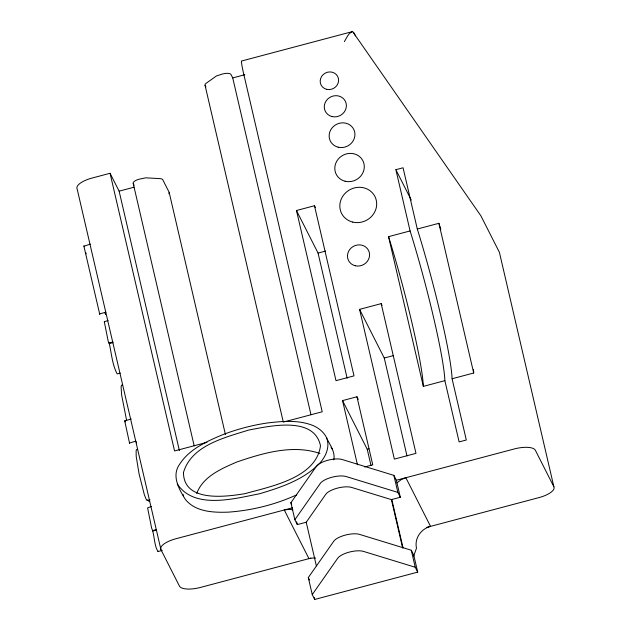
<?xml version="1.0" encoding="UTF-8"?>
<svg xmlns="http://www.w3.org/2000/svg" width="631" height="631" viewBox="0 0 631 631"><rect width="100%" height="100%" fill="white"/><g stroke="black" fill="none" stroke-linecap="round" stroke-linejoin="round"><path stroke-width="0.95" d="M90.304 244.11L83.907 246.216L99.785 314.49M105.606 313.583L105.503 314.356L105.022 312.952M157.884 551.052C154.216 546.572 154.5 534.047 151.598 527.997L147.615 507.868L151.377 506.512M149.074 500.998L149.003 501.393L148.758 500.659M333.767 459.865C335.582 451.662 329.485 444.516 326.424 437.464C323.829 432.109 319.034 428.386 313.773 425.846C298.999 419.647 282.491 421.169 266.992 423.03A198.844 185.135 -26.9 0 0 222.033 434.964C206.124 441.661 188.906 449.446 179.37 464.637C171.514 475.995 178.983 489.143 185.246 499.239C195.263 511.986 213.444 512.672 228.351 512.143C251.887 510.455 275.266 504.682 296.72 494.822M196.722 493.481C202.953 476.46 221.536 468.628 236.988 461.931C263.143 453.042 292.729 444.185 319.941 453.46M131.201 418.968L124.709 420.948L129.56 443.222M413.581 556.376L416.492 548.165A18.693 17.4 -26.9 0 1 430.539 526.372L405.859 477.722L401.332 479.536L396.978 482.881M137.179 449.682L136.651 449.532L136.146 450.502L136.178 456.276L139.057 473.834L144.325 494.649L146.195 499.35L147.291 500.549L147.37 499.831M344.352 41.638C346.624 38.089 348.265 32.986 352.619 31.55L480.893 215.834L499.405 252.321L553.868 486.746A18.693 6.649 -13.1 0 1 538.953 497.607L426.745 527.382M290.907 502.71L316.376 466.348A14.955 5.316 -13.1 0 1 327.899 460.244A14.955 5.316 -13.1 0 1 342.144 459.518L393.894 475.38L396.363 480.246L400.314 497.26L391.409 499.618L351.585 487.424A14.955 5.316 -13.1 0 0 337.34 488.142A14.955 5.316 -13.1 0 0 325.817 494.247L306.224 522.231L297.327 524.59L294.858 519.723L290.907 502.71L291.727 504.327M294.858 519.723L320.327 483.362A14.955 5.316 -13.1 0 1 331.851 477.257A14.955 5.316 -13.1 0 1 346.096 476.531L397.845 492.393L400.314 497.26M308.299 577.57L333.767 541.209A14.955 5.316 -13.1 0 1 345.291 535.104A14.955 5.316 -13.1 0 1 359.536 534.386L411.286 550.24L413.755 555.106L417.706 572.12L314.719 599.45L312.25 594.583L308.299 577.57L309.537 579.999M312.25 594.583L337.719 558.23A14.955 5.316 -13.1 0 1 349.243 552.117A14.955 5.316 -13.1 0 1 363.488 551.399L415.245 567.253L417.706 572.12M108.051 320.572L104.289 321.684L108.114 340.882L108.8 343.225L109.092 342.846M129.355 443.057L135.681 441.179M352.619 31.55L241.925 60.923A18.693 1.522 75.1 0 0 243.456 72.849L322.204 411.775L284.1 421.887M283.327 422.186L205.083 85.437A7.477 2.658 -13.1 0 1 206.321 83.158L216.409 75.972L222.554 73.969A7.477 2.658 -13.1 0 1 230.993 74.49L232.729 77.921L244.844 74.71M179.409 450.644L119.125 191.161L110.054 173.28L92.047 178.06A18.693 6.649 -13.1 0 0 77.132 188.921L160.937 549.617L179.449 586.112A18.693 6.649 -13.1 0 0 200.54 587.414L310.846 558.135M119.125 191.161L134.032 187.202M395.866 169.684L403.067 167.775L417.296 229.029A109.147 8.889 75.1 0 1 452.08 378.75L466.317 440.004L459.116 441.913L444.879 380.667A109.147 8.889 75.1 0 0 410.095 230.938L395.866 169.684L411.286 200.098M314.475 205.738L353.999 375.879L336 380.659L296.467 210.517L314.475 205.738L315.35 207.473M296.467 210.517L318.063 253.086L325.643 251.075M444.879 380.667L423.338 386.377L388.554 236.657L410.095 230.938M417.296 229.029L438.9 223.295A109.147 8.889 75.1 0 1 440.817 229.51M99.517 313.907L105.913 312.211M112.831 341.994L109.179 342.964C111.521 353.25 112.176 364.45 117.153 373.875L120.261 373.134M109.376 343.587L113.028 342.617M381.179 303.637L415.971 453.366L394.359 459.1L359.575 309.371L381.179 303.637L382.063 305.38M359.575 309.371L384.255 358.022L393.649 355.529M357.461 464.818L342.546 400.598L356.949 396.773L358.266 399.384M206.952 442.363L174.566 450.952L110.054 173.28M452.08 378.75L473.692 373.016A109.147 8.889 75.1 0 0 473.463 369.561M147.291 500.549L150.036 499.815M342.546 400.598L367.226 449.248L369.025 448.767M364.655 466.979L372.755 464.834L356.949 396.773M152.789 530.545L156.449 529.575M152.915 531.01L156.575 530.04M292.461 507.813L175.852 538.764A18.693 6.649 -13.1 0 0 160.937 549.617M396.363 480.246L514.265 448.957A18.693 6.649 -13.1 0 1 535.356 450.258L553.868 486.746M157.695 551.604L162.262 550.398M83.907 245.814L84.365 246.729M292.847 509.769L289.061 509.335L284.265 509.99L308.945 558.64A18.693 17.4 -26.9 0 1 315.658 558.064M122.272 385.202L121.633 385.036L121.089 386.661L121.657 395.14L126.579 420.238M124.804 420.664L125.293 421.902M331.078 447.213L332.592 449.627M177.358 484.048C194.419 509.927 234.732 498.529 259.562 493.765C281.331 487.29 304.371 479.592 320.319 462.586C326.156 455.866 330.226 446.156 326.424 437.464M104.391 321.542L104.667 322.173M353.707 32.433L355.474 35.904M205.083 85.437L205.935 87.117M225.441 434.578L169.155 192.337L162.774 179.756A7.477 2.658 -13.1 0 0 159.793 178.597L145.666 177.839L139.199 179.18A7.477 2.658 -13.1 0 0 133.228 183.526L194.182 445.88M133.228 183.526L134.095 185.246M136.241 441.787L136.541 442.82M85.903 252.889L86.171 253.828M183.053 494.357L183.526 496.211M296.665 521.829L297.327 524.59M438.9 223.295L473.692 373.016M384.255 358.022L407.003 455.921M393.894 475.38L397.845 492.393M411.286 550.24L415.245 567.253M391.812 499.515L403.043 547.882M391.409 499.618L402.641 547.984M367.226 449.248L371.012 465.544M318.063 253.086L347.16 378.3M232.729 77.921L310.973 414.67M306.224 522.231L316.36 565.849M314.285 597.557L314.719 599.45M169.155 192.337A7.477 2.658 -13.1 0 1 168.808 193.812M388.554 236.657A109.147 8.889 75.1 0 1 423.338 386.377M183.463 472.501C183.621 502.481 225.614 496.849 244.836 493.687C270.186 486.533 316.249 478.156 320.485 445.778C314.151 415.632 269.39 426.177 248.472 430.105C224.707 437.677 191.524 445.289 183.463 472.501M355.174 265.738A11.216 10.443 -26.9 0 0 369.324 252.597A11.216 10.443 -26.9 0 0 351.065 248.054A11.216 10.443 -26.9 0 0 355.174 265.738M326.606 89.318A9.347 8.7 -26.9 0 0 338.397 78.362A9.347 8.7 -26.9 0 0 323.182 74.584A9.347 8.7 -26.9 0 0 326.606 89.318M331.977 116.546A11.216 10.443 -26.9 0 0 346.127 103.405A11.216 10.443 -26.9 0 0 327.868 98.87A11.216 10.443 -26.9 0 0 331.977 116.546M338.137 147.189A13.085 12.178 -26.9 0 0 354.646 131.855A13.085 12.178 -26.9 0 0 333.349 126.555A13.085 12.178 -26.9 0 0 338.137 147.189M345.094 181.223A14.955 13.921 -26.9 0 0 363.961 163.705A14.955 13.921 -26.9 0 0 339.612 157.647A14.955 13.921 -26.9 0 0 345.094 181.223M352.674 222.08A18.693 17.4 -26.9 0 0 376.257 200.177A18.693 17.4 -26.9 0 0 345.827 192.613A18.693 17.4 -26.9 0 0 352.674 222.08"/></g></svg>
